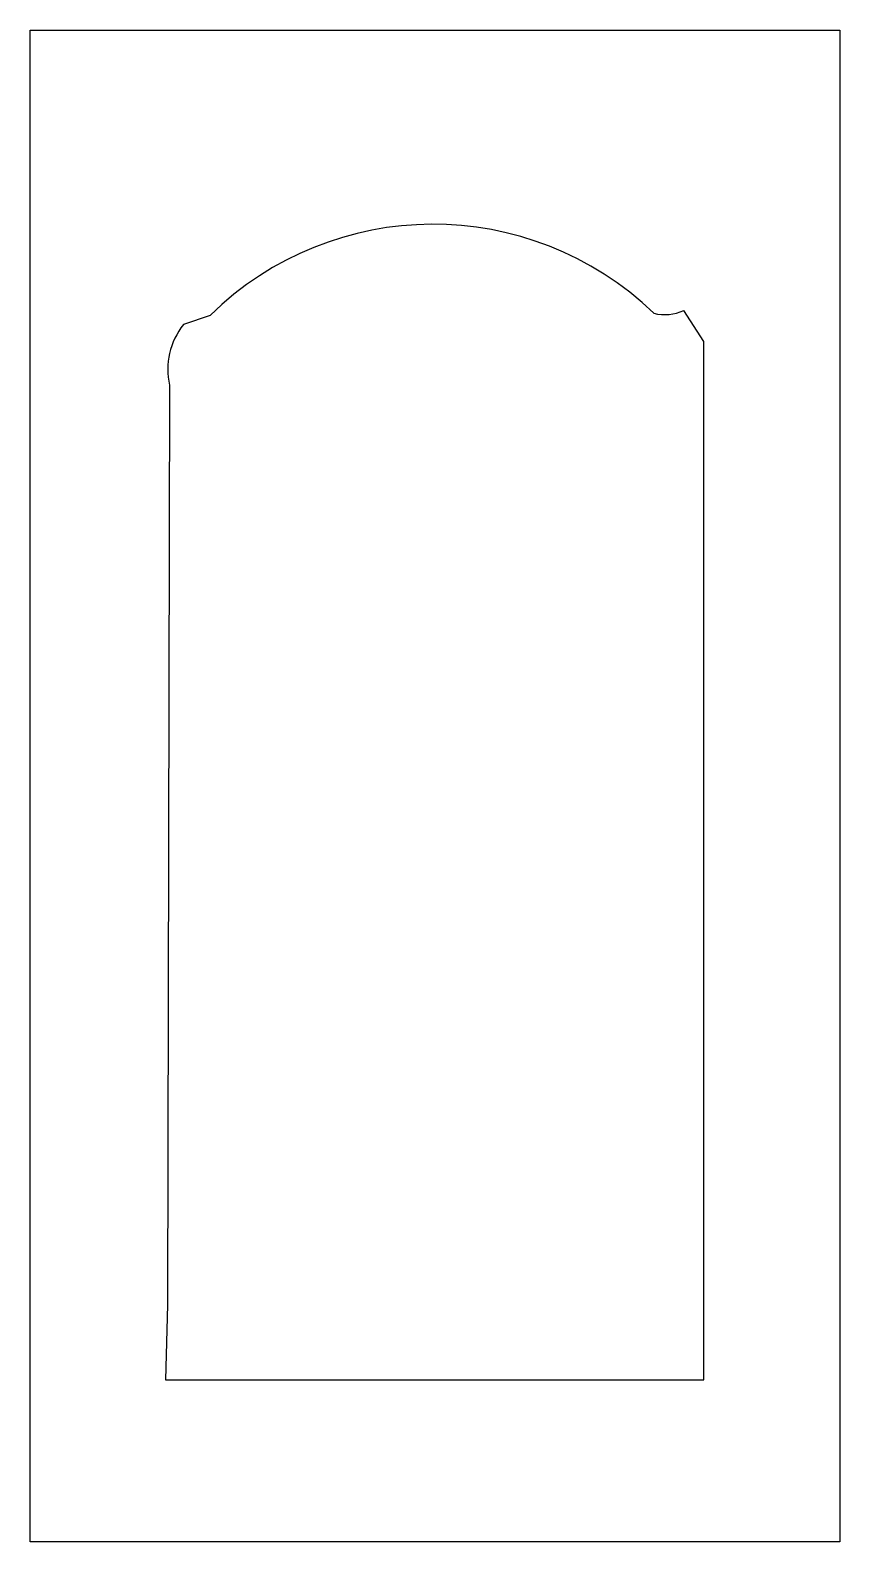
# Model space of a CAD drawing. Header units: inches. Extents: x 0 to 15, y 0 to 28.
import ezdxf

# ---------------------------------------------------------------- set-up
doc = ezdxf.new("R2010")
doc.units = ezdxf.units.IN
doc.header["$MEASUREMENT"] = 0
doc.layers.add('OUTSIDE_CUT', color=7, linetype='Continuous')
doc.layers.add('PROFILE_EDGE_RAISED_PANEL_COVE', color=6, linetype='Continuous')

msp = doc.modelspace()

# ---------------------------------------------------------------- linework, layer by layer
at = {"layer": 'OUTSIDE_CUT'}
for p, q in [((0, 28), (15, 28)), ((0, 0), (0, 28)), ((15, 28), (15, 0)), ((15, 0), (0, 0))]:
    msp.add_line(p, q, dxfattribs=at)
at = {"layer": 'PROFILE_EDGE_RAISED_PANEL_COVE'}
for p, q in [((3.332484, 22.717708), (2.837304, 22.547834)), ((12.482945, 22.23678), (12.108341, 22.809059)), ((12.482945, 2.998375), (12.482945, 22.23678)), ((2.580518, 21.423937), (2.543209, 4.391794)), ((2.543209, 4.391794), (2.505899, 2.998375)), ((2.505899, 2.998375), (12.482945, 2.998375))]:
    msp.add_line(p, q, dxfattribs=at)
for centre, radius, start, end in [((7.464106, 18.504195), 5.901186, 46.105971, 134.437772), ((11.757477, 23.569554), 0.837531, 256.049117, 294.766852), ((3.90082, 21.713561), 1.351694, 141.887635, 192.372521)]:
    msp.add_arc(centre, radius, start, end, dxfattribs=at)

doc.saveas('drawing.dxf')
